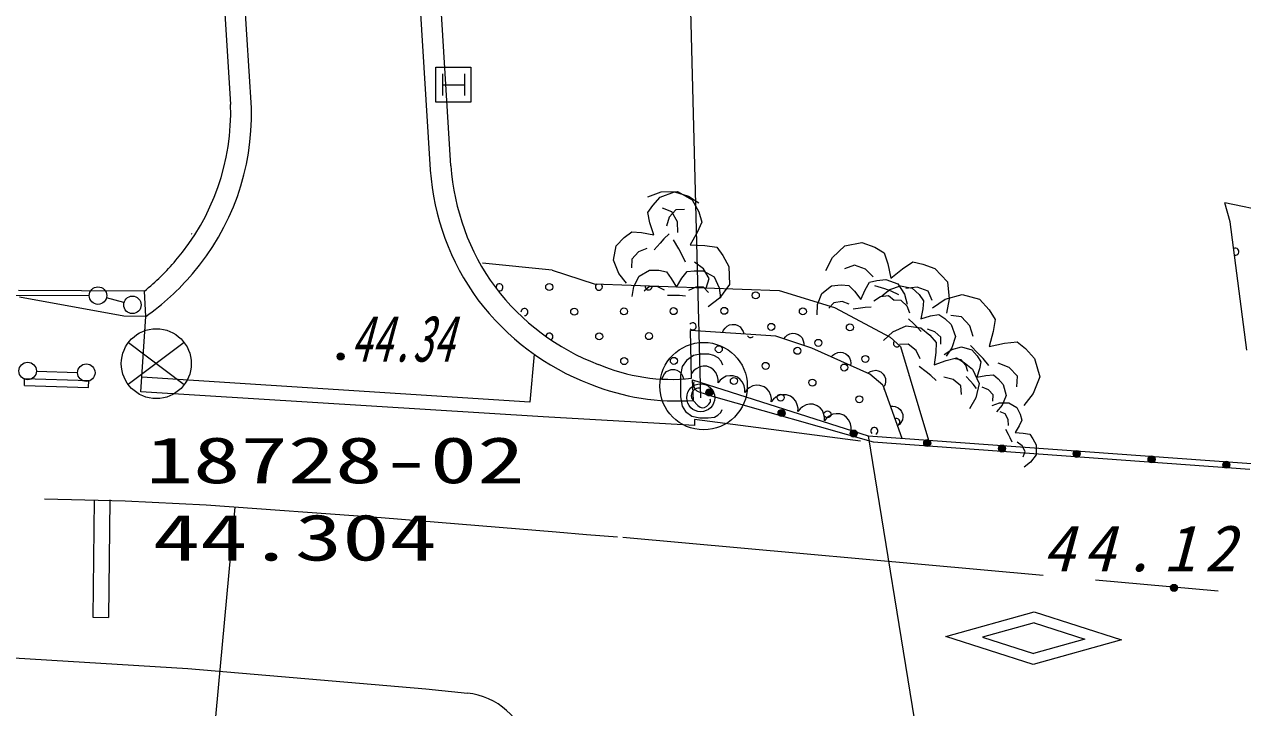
# Model space of a CAD drawing. Units: millimetres, scale not verified. Extents: x 40000 to 680000, y 20000 to 380000.
# Drawn here: x 414330 to 448988, y 273794 to 293237 of the extents above; entities that cross this region are included whole.
import ezdxf
from ezdxf.enums import TextEntityAlignment as Align

# ---------------------------------------------------------------- set-up
doc = ezdxf.new("R2010")
doc.units = ezdxf.units.MM
doc.header["$LTSCALE"] = 1000
doc.linetypes.add('CHAIN', pattern=[18.5, 12, -1.5, 3.5, -1.5])
doc.layers.add('S-SUV', color=7, linetype='Continuous', lineweight=13)
doc.layers.add('S-SUV-ROAD', color=7, linetype='Continuous', lineweight=13)
doc.styles.add('ＭＳ ゴシック', font='')
doc.styles.get('ＭＳ ゴシック').set_extended_font_data('MS Gothic')

# ---------------------------------------------------------------- blocks, each defined once
blk = doc.blocks.new('BUHIN1')
at = {"color": 7, "linetype": 'Continuous', "lineweight": 13}
for p, q in [((396, -914), (-399, 909)), ((-987, -131), (985, 126))]:
    blk.add_line(p, q, dxfattribs=at)
blk.add_circle((0, 0), 995, dxfattribs=at)
blk = doc.blocks.new('BUHIN4')
at = {"color": 7, "linetype": 'Continuous', "lineweight": 13}
blk.add_circle((0, 0), 249, dxfattribs=at)
blk = doc.blocks.new('BUHIN5')
at = {"color": 7, "linetype": 'Continuous', "lineweight": 13}
blk.add_circle((0, 0), 249, dxfattribs=at)
blk = doc.blocks.new('BUHIN17')
at = {"color": 7, "linetype": 'Continuous', "lineweight": 13}
blk.add_circle((0, 0), 249, dxfattribs=at)

msp = doc.modelspace()

# ---------------------------------------------------------------- linework, layer by layer
at = {"layer": 'S-SUV'}
for p, q in [((420789, 290857), (419365, 313315)), ((424363, 313578), (425879, 289093)), ((426467, 289214), (424962, 313614)), ((418765, 313284), (420198, 290961)), ((433572, 282611), (433083, 301834)), ((426222, 291833), (426222, 291208)), ((426847, 291833), (426847, 291208)), ((426222, 291520), (426847, 291520)), ((432063, 288330), (432445, 288468)), ((432417, 288315), (432828, 288473)), ((432445, 288468), (432915, 288482)), ((432828, 288473), (433227, 288352)), ((432915, 288482), (433331, 288242)), ((432069, 287882), (432211, 288086)), ((432211, 288086), (432417, 288315)), ((432754, 287905), (432482, 288010)), ((433227, 288352), (433521, 288161)), ((433331, 288242), (433516, 287906)), ((448637, 287615), (448478, 288158)), ((451187, 287599), (448478, 288158)), ((432128, 287591), (432069, 287882)), ((432675, 287751), (432596, 287490)), ((432861, 287957), (432675, 287751)), ((432912, 287616), (432754, 287905)), ((433106, 287964), (432861, 287957)), ((433516, 287906), (433607, 287610)), ((431392, 287176), (431607, 287335)), ((431607, 287335), (431886, 287311)), ((432233, 287248), (432128, 287591)), ((432924, 287317), (432912, 287616)), ((433607, 287610), (433475, 287314)), ((449108, 283970), (448637, 287615)), ((419071, 287282), (419098, 287279)), ((431170, 286930), (431392, 287176)), ((431886, 287311), (432233, 287248)), ((432414, 287012), (432250, 286818)), ((432523, 287132), (432414, 287012)), ((432673, 287276), (432523, 287132)), ((432946, 286850), (432796, 287104)), ((433475, 287314), (433273, 286959)), ((437675, 286931), (438155, 287031)), ((438155, 287031), (438524, 286900)), ((431094, 286523), (431170, 286930)), ((431800, 286767), (431610, 286555)), ((432041, 286862), (431800, 286767)), ((433036, 286686), (432946, 286850)), ((433136, 286466), (433036, 286686)), ((433273, 286959), (433689, 286943)), ((433689, 286943), (434030, 286896)), ((434030, 286896), (434198, 286663)), ((434198, 286663), (434370, 286350)), ((437325, 286601), (437675, 286931)), ((438524, 286900), (438795, 286736)), ((438795, 286736), (438895, 286420)), ((429347, 286245), (427363, 286445)), ((431239, 286143), (431094, 286523)), ((431610, 286555), (431601, 286304)), ((433654, 286283), (433399, 286468)), ((433809, 286001), (433654, 286283)), ((434370, 286350), (434386, 285839)), ((437128, 286236), (437325, 286601)), ((437943, 286381), (437665, 286277)), ((438261, 286268), (437943, 286381)), ((438895, 286420), (438982, 286012)), ((438982, 286012), (439310, 286282)), ((439310, 286282), (439602, 286478)), ((439602, 286478), (439889, 286415)), ((439889, 286415), (440232, 286292)), ((440232, 286292), (440591, 285914)), ((429347, 286245), (430540, 285854)), ((431460, 285872), (431239, 286143)), ((431665, 285780), (431821, 286074)), ((431821, 286074), (432113, 286245)), ((432113, 286245), (432384, 286241)), ((432384, 286241), (432597, 286194)), ((432597, 286194), (432733, 286009)), ((432733, 286009), (432880, 285762)), ((432880, 285762), (433035, 286011)), ((433035, 286011), (433183, 286204)), ((433183, 286204), (433385, 286226)), ((433385, 286226), (433637, 286222)), ((433637, 286222), (433955, 286054)), ((433723, 285730), (433809, 286001)), ((433955, 286054), (434095, 285743)), ((438473, 286048), (438261, 286268)), ((438377, 285899), (438579, 285949)), ((438579, 285949), (438835, 285980)), ((438835, 285980), (439180, 285853)), ((430540, 285854), (435801, 285662)), ((431617, 285497), (431665, 285780)), ((432119, 285773), (431959, 285643)), ((432352, 285770), (432119, 285773)), ((432539, 285672), (432352, 285770)), ((433428, 285760), (433225, 285668)), ((433655, 285756), (433428, 285760)), ((433791, 285609), (433655, 285756)), ((434095, 285743), (434135, 285459)), ((434386, 285839), (434101, 285449)), ((435801, 285662), (437374, 285184)), ((437016, 285581), (437288, 285795)), ((437288, 285795), (437563, 285828)), ((437563, 285828), (437785, 285809)), ((437785, 285809), (437948, 285641)), ((437948, 285641), (438131, 285410)), ((438131, 285410), (438254, 285684)), ((438254, 285684), (438377, 285899)), ((438806, 285707), (438520, 285799)), ((438721, 285512), (438947, 285688)), ((438986, 285643), (438806, 285707)), ((438947, 285688), (439258, 285800)), ((439212, 285543), (438986, 285643)), ((439180, 285853), (439365, 285557)), ((439258, 285800), (439589, 285731)), ((439732, 285755), (439411, 285724)), ((439589, 285731), (439786, 285546)), ((440041, 285645), (439732, 285755)), ((440160, 285381), (440041, 285645)), ((440591, 285914), (440639, 285423)), ((416173, 285518), (412141, 285503)), ((417163, 285319), (416664, 285454)), ((432833, 285523), (432625, 285520)), ((432965, 285521), (432833, 285523)), ((433135, 285506), (432965, 285521)), ((434101, 285449), (433779, 285201)), ((436888, 284970), (436898, 285262)), ((436898, 285262), (437016, 285581)), ((437358, 285317), (437214, 285164)), ((437595, 285346), (437358, 285317)), ((437798, 285273), (437595, 285346)), ((438686, 285482), (438493, 285362)), ((438917, 285510), (438686, 285482)), ((439075, 285380), (438917, 285510)), ((439276, 285379), (439072, 285390)), ((439446, 285220), (439276, 285379)), ((439365, 285557), (439444, 285275)), ((439786, 285546), (439911, 285368)), ((439911, 285368), (439888, 285141)), ((440166, 285173), (440525, 285417)), ((440525, 285417), (441008, 285554)), ((440639, 285423), (440561, 285015)), ((441008, 285554), (441501, 285416)), ((441501, 285416), (441780, 285116)), ((417639, 282783), (417784, 284921)), ((437374, 285184), (438964, 284340)), ((438116, 285162), (437905, 285130)), ((438250, 285178), (438116, 285162)), ((438424, 285185), (438250, 285178)), ((439519, 285023), (439446, 285220)), ((439888, 285141), (439830, 284859)), ((439830, 284859), (440112, 284940)), ((440112, 284940), (440350, 284983)), ((440350, 284983), (440514, 284864)), ((440992, 284915), (440684, 284953)), ((441232, 284658), (440992, 284915)), ((441780, 285116), (441952, 284834)), ((434223, 284532), (434263, 284588)), ((434263, 284588), (434324, 284650)), ((434324, 284650), (434392, 284682)), ((434392, 284682), (434464, 284698)), ((434464, 284698), (434557, 284692)), ((434557, 284692), (434626, 284667)), ((434626, 284667), (434690, 284626)), ((434690, 284626), (434744, 284557)), ((434744, 284557), (434776, 284496)), ((439038, 284484), (439413, 284655)), ((439413, 284655), (439830, 284602)), ((439635, 284716), (439480, 284853)), ((439731, 284625), (439635, 284716)), ((439846, 284500), (439731, 284625)), ((439830, 284602), (440092, 284393)), ((440233, 284491), (440022, 284559)), ((440514, 284864), (440697, 284692)), ((440697, 284692), (440819, 284354)), ((441322, 284352), (441232, 284658)), ((441952, 284834), (441892, 284493)), ((435709, 284366), (433280, 284524)), ((433311, 283165), (433280, 284524)), ((434195, 284465), (434223, 284532)), ((434776, 284496), (434794, 284426)), ((436732, 284018), (435709, 284366)), ((435937, 284289), (435982, 284346)), ((435982, 284346), (436035, 284390)), ((436035, 284390), (436110, 284434)), ((436110, 284434), (436184, 284447)), ((436184, 284447), (436257, 284444)), ((436257, 284444), (436345, 284414)), ((436345, 284414), (436405, 284371)), ((436405, 284371), (436456, 284316)), ((436456, 284316), (436490, 284235)), ((436490, 284235), (436506, 284168)), ((438776, 284244), (439038, 284484)), ((438964, 284340), (439256, 284068)), ((440092, 284393), (440266, 284184)), ((440398, 284336), (440233, 284491)), ((440400, 284136), (440398, 284336)), ((440819, 284354), (440714, 284031)), ((441892, 284493), (441777, 284073)), ((442211, 284165), (442576, 284206)), ((442576, 284206), (442811, 284009)), ((428830, 283853), (428713, 282488)), ((436506, 284168), (436505, 284095)), ((438380, 283283), (436732, 284018)), ((437332, 283826), (437389, 283864)), ((437389, 283864), (437468, 283901)), ((437468, 283901), (437543, 283907)), ((437543, 283907), (437616, 283898)), ((437616, 283898), (437701, 283860)), ((437701, 283860), (437757, 283812)), ((439477, 284134), (439222, 284128)), ((439256, 284068), (440053, 281402)), ((439703, 283954), (439477, 284134)), ((439813, 283717), (439703, 283954)), ((440259, 283900), (440216, 283546)), ((440266, 284184), (440259, 283900)), ((440501, 283847), (440712, 283986)), ((440714, 284031), (440553, 283795)), ((440712, 283986), (440994, 284062)), ((440994, 284062), (441280, 283978)), ((441467, 283875), (441246, 284098)), ((441280, 283978), (441440, 283801)), ((441603, 283729), (441467, 283875)), ((441777, 284073), (442211, 284165)), ((442811, 284009), (443071, 283731)), ((433642, 283509), (433543, 283493)), ((433741, 283506), (433642, 283509)), ((433859, 283464), (433741, 283506)), ((437282, 283772), (437332, 283826)), ((437757, 283812), (437802, 283752)), ((437802, 283752), (437829, 283668)), ((437829, 283668), (437838, 283600)), ((437838, 283600), (437830, 283528)), ((440216, 283546), (440557, 283673)), ((440557, 283673), (440848, 283750)), ((440980, 283690), (440801, 283715)), ((440848, 283750), (441063, 283619)), ((441118, 283539), (440980, 283690)), ((441063, 283619), (441307, 283425)), ((441168, 283360), (441118, 283539)), ((441440, 283801), (441538, 283636)), ((441538, 283636), (441501, 283438)), ((441764, 283528), (441603, 283729)), ((442348, 283474), (442036, 283599)), ((443071, 283731), (443220, 283207)), ((414337, 283164), (416162, 283101)), ((414674, 283366), (415841, 283331)), ((428713, 282488), (417673, 283200)), ((432479, 283160), (432502, 283229)), ((432502, 283229), (432538, 283288)), ((432538, 283288), (432595, 283354)), ((432595, 283354), (432661, 283390)), ((432661, 283390), (432731, 283412)), ((432731, 283412), (432824, 283412)), ((432824, 283412), (432895, 283392)), ((432895, 283392), (432961, 283356)), ((432961, 283356), (433020, 283290)), ((433020, 283290), (433056, 283232)), ((433056, 283232), (433079, 283163)), ((433370, 283378), (433308, 283302)), ((433439, 283436), (433370, 283378)), ((433543, 283493), (433439, 283436)), ((433938, 283404), (433859, 283464)), ((434005, 283328), (433938, 283404)), ((434049, 283219), (434005, 283328)), ((434068, 283129), (434049, 283219)), ((434196, 283166), (434126, 283108)), ((434300, 283223), (434196, 283166)), ((434399, 283239), (434300, 283223)), ((434498, 283235), (434399, 283239)), ((434616, 283194), (434498, 283235)), ((434695, 283133), (434616, 283194)), ((438336, 283321), (438399, 283358)), ((438749, 282970), (438380, 283283)), ((438399, 283358), (438464, 283379)), ((438464, 283379), (438550, 283392)), ((438550, 283392), (438624, 283377)), ((438624, 283377), (438691, 283347)), ((438691, 283347), (438762, 283287)), ((438762, 283287), (438802, 283226)), ((438802, 283226), (438829, 283155)), ((439988, 283348), (439782, 283502)), ((440116, 283246), (439988, 283348)), ((440271, 283102), (440116, 283246)), ((440752, 283129), (440483, 283193)), ((441248, 283082), (441121, 283213)), ((441307, 283425), (441492, 283018)), ((441501, 283438), (441430, 283194)), ((441430, 283194), (441683, 283245)), ((441683, 283245), (441896, 283266)), ((441896, 283266), (442031, 283149)), ((442581, 283223), (442348, 283474)), ((442564, 282921), (442581, 283223)), ((443220, 283207), (443028, 282729)), ((414331, 282964), (416155, 282902)), ((433365, 282536), (433337, 283126)), ((433337, 283126), (438335, 281526)), ((433408, 282854), (433351, 282801)), ((433377, 282972), (433379, 283025)), ((433388, 282925), (433377, 282972)), ((433379, 283025), (433387, 283067)), ((433408, 282876), (433388, 282925)), ((433450, 282877), (433408, 282854)), ((433436, 282837), (433408, 282876)), ((433472, 282801), (433436, 282837)), ((433493, 282887), (433450, 282877)), ((433532, 282886), (433493, 282887)), ((433570, 282870), (433532, 282886)), ((434065, 283032), (434068, 283129)), ((434126, 283108), (434065, 283032)), ((434762, 283058), (434695, 283133)), ((434806, 282949), (434762, 283058)), ((434825, 282859), (434806, 282949)), ((434822, 282761), (434825, 282859)), ((434883, 282838), (434822, 282761)), ((434953, 282896), (434883, 282838)), ((435057, 282953), (434953, 282896)), ((435156, 282969), (435057, 282953)), ((435255, 282965), (435156, 282969)), ((435373, 282923), (435255, 282965)), ((435451, 282863), (435373, 282923)), ((435518, 282788), (435451, 282863)), ((438749, 282970), (439296, 281457)), ((438821, 282999), (438793, 282932)), ((438831, 283067), (438821, 282999)), ((438829, 283155), (438831, 283067)), ((440971, 282953), (440752, 283129)), ((440994, 282706), (440971, 282953)), ((441326, 282995), (441248, 283082)), ((441418, 282877), (441326, 282995)), ((441492, 283018), (441394, 282607)), ((441758, 282841), (441577, 282917)), ((441892, 282694), (441758, 282841)), ((442031, 283149), (442180, 282985)), ((442180, 282985), (442263, 282679)), ((429089, 282068), (417639, 282783)), ((433315, 282750), (433298, 282674)), ((433298, 282674), (433309, 282607)), ((433309, 282607), (433352, 282538)), ((433351, 282801), (433315, 282750)), ((433352, 282538), (433487, 282395)), ((433512, 282776), (433472, 282801)), ((433559, 282758), (433512, 282776)), ((433799, 282689), (433559, 282758)), ((433799, 282689), (438478, 281357)), ((433802, 282428), (433840, 282473)), ((433840, 282473), (433849, 282506)), ((433852, 282544), (433841, 282573)), ((433849, 282506), (433852, 282544)), ((435563, 282679), (435518, 282788)), ((435582, 282589), (435563, 282679)), ((435579, 282491), (435582, 282589)), ((435640, 282568), (435579, 282491)), ((435710, 282626), (435640, 282568)), ((435814, 282683), (435710, 282626)), ((435913, 282699), (435814, 282683)), ((436012, 282695), (435913, 282699)), ((436130, 282653), (436012, 282695)), ((436208, 282593), (436130, 282653)), ((436275, 282518), (436208, 282593)), ((436319, 282408), (436275, 282518)), ((441394, 282607), (441218, 282298)), ((441858, 282395), (442071, 282467)), ((441879, 282518), (441892, 282694)), ((442071, 282467), (442333, 282470)), ((442263, 282679), (442148, 282403)), ((442333, 282470), (442561, 282332)), ((443028, 282729), (442760, 282389)), ((433487, 282395), (433556, 282345)), ((433556, 282345), (433612, 282329)), ((433612, 282329), (433683, 282338)), ((433683, 282338), (433747, 282376)), ((433747, 282376), (433802, 282428)), ((436339, 282318), (436319, 282408)), ((436336, 282221), (436339, 282318)), ((436397, 282297), (436336, 282221)), ((436467, 282356), (436397, 282297)), ((436571, 282413), (436467, 282356)), ((436670, 282428), (436571, 282413)), ((436769, 282425), (436670, 282428)), ((436886, 282383), (436769, 282425)), ((436965, 282323), (436886, 282383)), ((437032, 282248), (436965, 282323)), ((437076, 282138), (437032, 282248)), ((437095, 282048), (437076, 282138)), ((437327, 282143), (437224, 282086)), ((437427, 282158), (437327, 282143)), ((437526, 282155), (437427, 282158)), ((437643, 282113), (437526, 282155)), ((438965, 282372), (439038, 282373)), ((439038, 282373), (439105, 282359)), ((439105, 282359), (439186, 282328)), ((439186, 282328), (439243, 282278)), ((439243, 282278), (439286, 282219)), ((439286, 282219), (439318, 282132)), ((439318, 282132), (439322, 282058)), ((442148, 282403), (441989, 282207)), ((442236, 282151), (442087, 282213)), ((442321, 281989), (442236, 282151)), ((442561, 282332), (442659, 282143)), ((442659, 282143), (442706, 281978)), ((433398, 281826), (429089, 282068)), ((438118, 281375), (433398, 281990)), ((433398, 281990), (433398, 281826)), ((437093, 281951), (437095, 282048)), ((437154, 282027), (437093, 281951)), ((437224, 282086), (437154, 282027)), ((437722, 282053), (437643, 282113)), ((437789, 281978), (437722, 282053)), ((437833, 281868), (437789, 281978)), ((437852, 281778), (437833, 281868)), ((437850, 281681), (437852, 281778)), ((439226, 281853), (439168, 281808)), ((439269, 281906), (439226, 281853)), ((439311, 281984), (439269, 281906)), ((439322, 282058), (439311, 281984)), ((442324, 281823), (442321, 281989)), ((442629, 281815), (442513, 281620)), ((442706, 281978), (442629, 281815)), ((438335, 281526), (450951, 280618)), ((438335, 281526), (439706, 273063)), ((442331, 281564), (442251, 281707)), ((442379, 281472), (442331, 281564)), ((442432, 281349), (442379, 281472)), ((442513, 281620), (442744, 281607)), ((442744, 281607), (442932, 281577)), ((442932, 281577), (443023, 281446)), ((443023, 281446), (443115, 281270)), ((438478, 281357), (449193, 280583)), ((442717, 281241), (442578, 281347)), ((442799, 281083), (442717, 281241)), ((442749, 280934), (442799, 281083)), ((443115, 281270), (443117, 280987)), ((442955, 280774), (442774, 280640)), ((443117, 280987), (442955, 280774)), ((416312, 279710), (416275, 276366)), ((416762, 279705), (416724, 276361)), ((420316, 279495), (416253, 235569)), ((416275, 276366), (416724, 276361)), ((440546, 275821), (443060, 276523)), ((443060, 276523), (445545, 275726)), ((443054, 276210), (441590, 275801)), ((443054, 276210), (444501, 275746)), ((443031, 275024), (440546, 275821)), ((441590, 275801), (443037, 275337)), ((445545, 275726), (443031, 275024)), ((444501, 275746), (443037, 275337)), ((409076, 275514), (418977, 274908)), ((418977, 274908), (425753, 274328)), ((425753, 274328), (426932, 274205))]:
    msp.add_line(p, q, dxfattribs=at)
at = {"layer": 'S-SUV', "linetype": 'CHAIN'}
for p, q in [((414902, 279734), (417197, 279680)), ((417197, 279680), (419504, 279565)), ((419504, 279565), (424480, 279202)), ((424480, 279202), (429459, 278797)), ((429459, 278797), (430325, 278725)), ((430325, 278725), (431201, 278653)), ((431360, 278640), (449310, 277027))]:
    msp.add_line(p, q, dxfattribs=at)
at = {"layer": 'S-SUV'}
msp.add_lwpolyline([(426034, 291020), (426034, 292020), (427034, 292020), (427034, 291020)], close=True, dxfattribs=at)
msp.add_lwpolyline([(434203, 283537), (434153, 283656), (434065, 283743), (433947, 283812), (433803, 283850), (433559, 283850), (433365, 283812), (433165, 283675), (433047, 283500), (432997, 283250), (432997, 282637), (433047, 282375), (433140, 282218), (433322, 282087), (433547, 282037), (433784, 282037), (433965, 282056), (434059, 282112), (434147, 282193), (434184, 282281)], dxfattribs=at)
for centre, radius in [((429261, 285763), 99.5), ((435138, 285526), 99.5), ((429972, 285060), 99.5), ((431386, 285068), 99.5), ((432801, 285076), 99.5), ((434241, 285085), 99.5), ((436477, 285070), 99.5), ((435579, 284629), 99.5), ((437815, 284614), 99.5), ((430683, 284357), 99.5), ((432097, 284365), 99.5), ((436918, 284173), 99.5), ((423326, 283786), 100), ((423326, 283786), 87.5), ((423326, 283786), 75), ((433653, 282943), 1244), ((434086, 283994), 99.5), ((436322, 283947), 99.5), ((423326, 283786), 62.5), ((423326, 283786), 50), ((423326, 283786), 37.5), ((423325, 283786), 25), ((423326, 283786), 12.5), ((431394, 283654), 99.5), ((432808, 283662), 99.5), ((435418, 283519), 99.5), ((437654, 283472), 99.5), ((438257, 283716), 99.5), ((434515, 283091), 99.5), ((433572, 282611), 398), ((433820, 282762), 99.5), ((433820, 282762), 88), ((433820, 282762), 76.5), ((433820, 282762), 64.5), ((433820, 282762), 53), ((436750, 283044), 99.5), ((433820, 282762), 39), ((433820, 282762), 27), ((433820, 282762), 15.5), ((433820, 282762), 3), ((435846, 282616), 99.5), ((438082, 282568), 99.5), ((435871, 282177), 99.5), ((435871, 282177), 88), ((435871, 282177), 76.5), ((435871, 282177), 64.5), ((435871, 282177), 53), ((435871, 282177), 39), ((435871, 282177), 27), ((435871, 282177), 15.5), ((435871, 282177), 3), ((437178, 282140), 99.5), ((437923, 281593), 99.5), ((437923, 281593), 88), ((437923, 281593), 76.5), ((437923, 281593), 64.5), ((437923, 281593), 53), ((437923, 281593), 39), ((437923, 281593), 27), ((437923, 281593), 15.5), ((437923, 281593), 3), ((440014, 281321), 99.5), ((440014, 281321), 88), ((440014, 281321), 76.5), ((440014, 281321), 64.5), ((440014, 281321), 53), ((440014, 281321), 39), ((440014, 281321), 27), ((440014, 281321), 15.5), ((440014, 281321), 3), ((442142, 281167), 99.5), ((442142, 281167), 88), ((442142, 281167), 76.5), ((442142, 281167), 64.5), ((442142, 281167), 53), ((442142, 281167), 39), ((442142, 281167), 27), ((442142, 281167), 15.5), ((442142, 281167), 3), ((444269, 281014), 99.5), ((444269, 281014), 88), ((444269, 281014), 76.5), ((444269, 281014), 64.5), ((444269, 281014), 53), ((444269, 281014), 39), ((444269, 281014), 27), ((444269, 281014), 15.5), ((444269, 281014), 3), ((446397, 280860), 99.5), ((446397, 280860), 88), ((446397, 280860), 76.5), ((446397, 280860), 64.5), ((446397, 280860), 53), ((446397, 280860), 39), ((446397, 280860), 27), ((446397, 280860), 15.5), ((446397, 280860), 3), ((448524, 280706), 99.5), ((448524, 280706), 88), ((448524, 280706), 76.5), ((448524, 280706), 64.5), ((448524, 280706), 53), ((448524, 280706), 39), ((448524, 280706), 27), ((448524, 280706), 15.5), ((448524, 280706), 3), ((447036, 277202), 100), ((447036, 277202), 87.5), ((447036, 277202), 75), ((447036, 277202), 62.5), ((447036, 277202), 50), ((447036, 277202), 37.5), ((447036, 277203), 25), ((447036, 277202), 12.5)]:
    msp.add_circle(centre, radius, dxfattribs=at)
for centre, radius, start, end in [((413681, 290754), 6520, 319.54, 1.8162), ((413850, 290667), 6941, 319.2861, 1.5625), ((432924, 289586), 7063, 184.012, 216.3345), ((433042, 289654), 6591, 183.835, 216.1567), ((448784, 286769), 99.5, 255.1292, 119.5675), ((413707, 290676), 6449, 308.7456, 319.9175), ((413673, 290735), 7119, 305.2656, 319.8101), ((432983, 289716), 6580, 216.896, 249.2661), ((427847, 285756), 99.5, 261.8135, 189.8405), ((430675, 285771), 99.5, 126.9161, 48.9096), ((432090, 285779), 99.5, 167.4934, 8.3323), ((432975, 289715), 7180, 216.9202, 249.2903), ((428558, 285052), 99.5, 269.7947, 181.8592), ((433343, 284644), 99.5, 226.7028, 143.3576), ((429269, 284349), 99.5, 305.0885, 174.8997), ((434990, 284423), 99.5, 211.9351, 321.7481), ((439154, 284158), 99.5, 134.861, 319.2552), ((432749, 288481), 5346, 246.9199, 276.0339), ((439595, 283260), 99.5, 177.3416, 215.91), ((432896, 289067), 6548, 247.9304, 274.1038), ((438698, 282819), 99.5, 13.7861, 25.9468), ((439139, 281922), 99.5, 283.4999, 116.2329), ((438510, 281665), 99.5, 296.798, 226.2775), ((426725, 272216), 2000, 13.0042, 84.0556)]:
    msp.add_arc(centre, radius, start, end, dxfattribs=at)
at = {"layer": 'S-SUV-ROAD'}
for p, q in [((417744, 285646), (414165, 285668)), ((417784, 284921), (417744, 285646)), ((417159, 284933), (414191, 285473)), ((417783, 284922), (417159, 284933)), ((414331, 282964), (414337, 283164)), ((416155, 282902), (416162, 283101))]:
    msp.add_line(p, q, dxfattribs=at)

# ---------------------------------------------------------------- block references
at = {"layer": 'S-SUV', "rotation": 209.5}
for name, p in [('BUHIN4', (416423, 285519)), ('BUHIN5', (416423, 285519)), ('BUHIN4', (417404, 285254)), ('BUHIN1', (418083, 283582)), ('BUHIN17', (414424, 283373)), ('BUHIN17', (416091, 283324))]:
    msp.add_blockref(name, p, dxfattribs=at)

# ---------------------------------------------------------------- texts
at = {"layer": 'S-SUV', "style": 'ＭＳ ゴシック', "oblique": 15, "width": 0.65}
msp.add_text('44.34', height=1320, dxfattribs=at).set_placement((423604, 283242), align=Align.BOTTOM_LEFT)
at = {"layer": 'S-SUV', "style": 'ＭＳ ゴシック', "width": 1.5}
for s, p in [('18728-02', (417783, 279782)), ('44.304', (417983, 277582))]:
    msp.add_text(s, height=1320, dxfattribs=at).set_placement(p, align=Align.BOTTOM_LEFT)
at = {"layer": 'S-SUV', "insert": (443294, 277651), "char_height": 1320, "attachment_point": 7, "style": 'ＭＳ ゴシック'}
msp.add_mtext('\\T1.28;\\Q15;44.12', dxfattribs=at)

doc.saveas('drawing.dxf')
